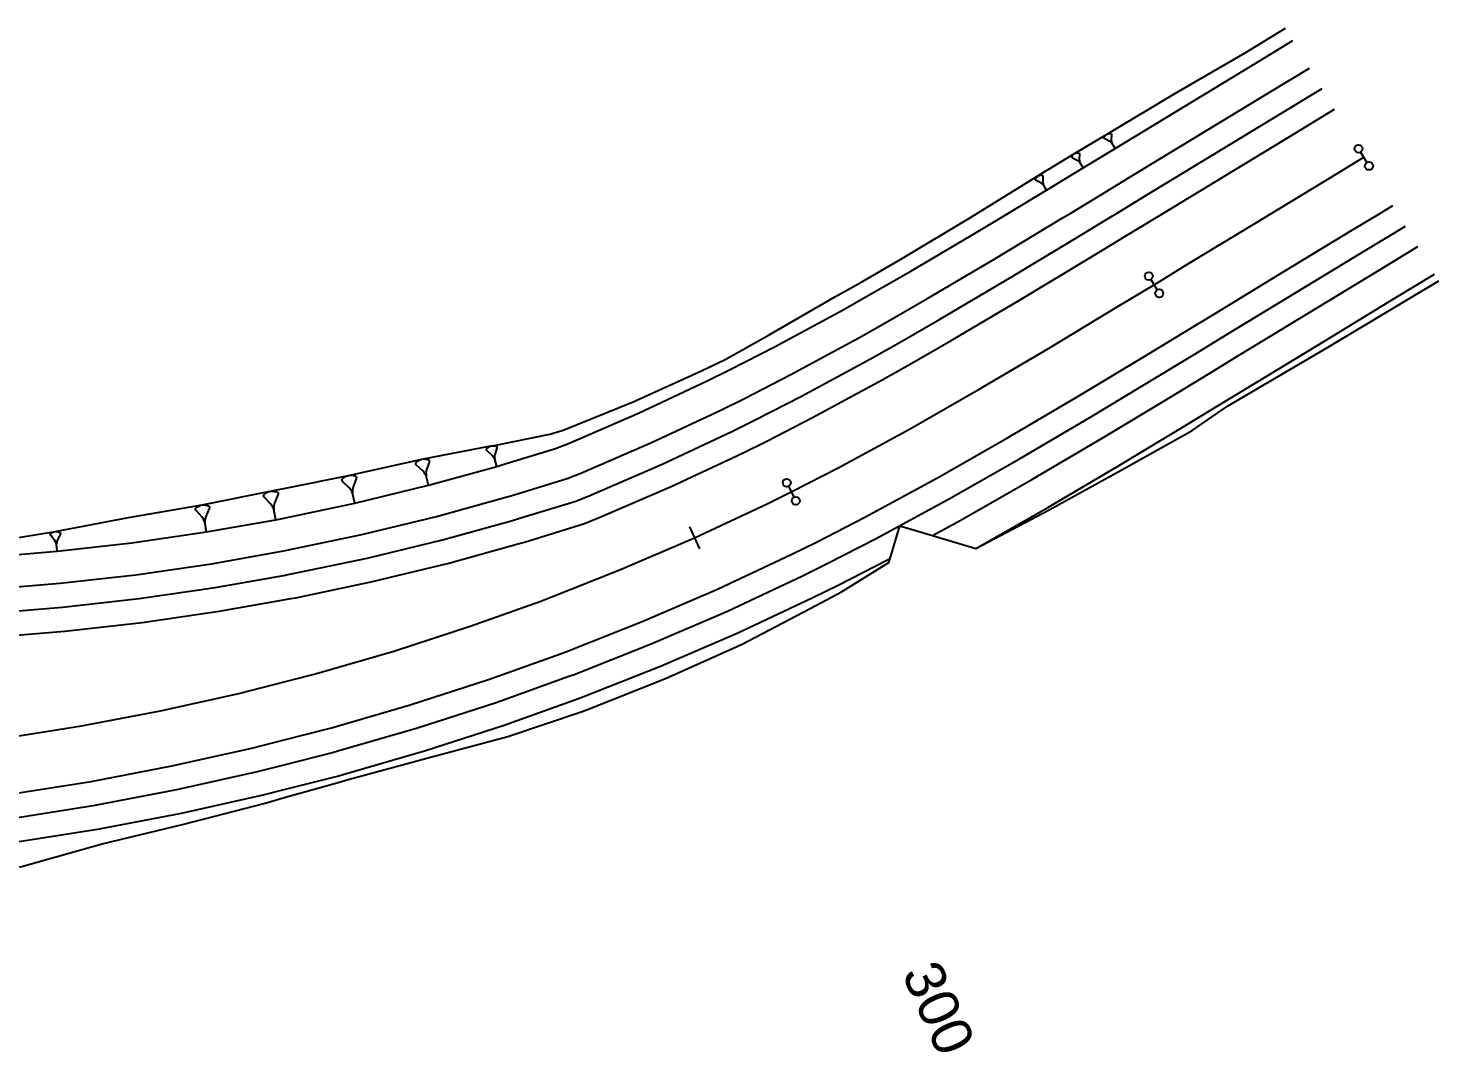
# Model space of a CAD drawing. Extents: x 383808 to 384559, y 802827 to 803490.
# Drawn here: x 384284 to 384371.8, y 803347.8 to 803411.5 of the extents above; entities that cross this region are included whole.
import ezdxf
from ezdxf.enums import TextEntityAlignment as Align

# ---------------------------------------------------------------- set-up
doc = ezdxf.new("R2010")
doc.units = 0
doc.layers.get('0').update_dxf_attribs({"linetype": 'CONTINUOUS'})
doc.styles.add('ARIAL', font='ARIAL.FON')

msp = doc.modelspace()

# ---------------------------------------------------------------- linework, layer by layer
at = {"color": 7}
for p, q in [((384350.9272, 803404.6774), (384350.9307, 803404.6919)), ((384350.9291, 803404.654), (384350.9272, 803404.6774)), ((384350.9345, 803404.645), (384350.9291, 803404.654)), ((384350.9307, 803404.6919), (384350.9342, 803404.7064)), ((384350.9342, 803404.7064), (384350.9503, 803404.7407)), ((384350.9599, 803404.6234), (384350.9345, 803404.645)), ((384350.9503, 803404.7407), (384350.9844, 803404.7861)), ((384350.9799, 803404.6109), (384350.9599, 803404.6234)), ((384351.2605, 803404.4733), (384350.9799, 803404.6109)), ((384350.9844, 803404.7861), (384351.0059, 803404.8115)), ((384351.0059, 803404.8115), (384351.0364, 803404.8423)), ((384351.0364, 803404.8423), (384351.094, 803404.8896)), ((384351.094, 803404.8896), (384351.1624, 803404.9188)), ((384351.1624, 803404.9188), (384351.2039, 803404.9317)), ((384351.2039, 803404.9317), (384351.2364, 803404.9391)), ((384351.2364, 803404.9391), (384351.2923, 803404.9484)), ((384351.2923, 803404.9484), (384351.3302, 803404.9468)), ((384351.3302, 803404.9468), (384351.3447, 803404.9432)), ((384351.3447, 803404.9432), (384351.3591, 803404.9397)), ((384351.3591, 803404.9397), (384351.3791, 803404.9272)), ((384351.3791, 803404.9272), (384351.3845, 803404.9182)), ((384351.3845, 803404.9182), (384351.3919, 803404.8857)), ((384351.3938, 803404.8622), (384351.3865, 803404.5498)), ((384351.3865, 803404.5498), (384351.3942, 803404.456)), ((384351.3919, 803404.8857), (384351.3938, 803404.8622)), ((384348.9875, 803403.5893), (384349.0093, 803403.615)), ((384349.0093, 803403.615), (384349.0403, 803403.6463)), ((384349.0403, 803403.6463), (384349.0986, 803403.6942)), ((384349.0986, 803403.6942), (384349.168, 803403.7238)), ((384349.168, 803403.7238), (384349.21, 803403.7368)), ((384349.21, 803403.7368), (384349.2429, 803403.7443)), ((384349.2429, 803403.7443), (384349.2996, 803403.7538)), ((384349.2996, 803403.7538), (384349.338, 803403.7521)), ((384349.338, 803403.7521), (384349.3527, 803403.7485)), ((384349.3527, 803403.7485), (384349.3673, 803403.745)), ((384349.3673, 803403.745), (384349.3875, 803403.7323)), ((384349.3875, 803403.7323), (384349.3931, 803403.7231)), ((384349.3931, 803403.7231), (384349.4006, 803403.6902)), ((384349.4025, 803403.6665), (384349.395, 803403.3498)), ((384349.4006, 803403.6902), (384349.4025, 803403.6665)), ((384351.3402, 803404.4232), (384351.2605, 803404.4733)), ((384351.371, 803404.3927), (384351.3402, 803404.4232)), ((384351.4019, 803404.3621), (384351.371, 803404.3927)), ((384351.3942, 803404.456), (384351.407, 803404.4145)), ((384351.4327, 803404.3316), (384351.4019, 803404.3621)), ((384351.407, 803404.4145), (384351.4199, 803404.373)), ((384351.4199, 803404.373), (384351.4327, 803404.3316)), ((384351.624, 803404.0166), (384351.4327, 803404.3316)), ((384348.9295, 803403.4792), (384348.9331, 803403.4939)), ((384348.9315, 803403.4554), (384348.9295, 803403.4792)), ((384348.937, 803403.4463), (384348.9315, 803403.4554)), ((384348.9331, 803403.4939), (384348.9367, 803403.5085)), ((384348.9367, 803403.5085), (384348.953, 803403.5434)), ((384348.9627, 803403.4245), (384348.937, 803403.4463)), ((384348.953, 803403.5434), (384348.9875, 803403.5893)), ((384348.9829, 803403.4118), (384348.9627, 803403.4245)), ((384349.2673, 803403.2723), (384348.9829, 803403.4118)), ((384349.3481, 803403.2215), (384349.2673, 803403.2723)), ((384349.3793, 803403.1905), (384349.3481, 803403.2215)), ((384349.4106, 803403.1596), (384349.3793, 803403.1905)), ((384349.395, 803403.3498), (384349.4028, 803403.2547)), ((384349.4028, 803403.2547), (384349.4158, 803403.2127)), ((384349.4419, 803403.1286), (384349.4106, 803403.1596)), ((384349.4158, 803403.2127), (384349.4289, 803403.1706)), ((384349.4289, 803403.1706), (384349.4419, 803403.1286)), ((384349.6357, 803402.8094), (384349.4419, 803403.1286)), ((384346.6571, 803402.0943), (384346.6606, 803402.1088)), ((384346.659, 803402.0706), (384346.6571, 803402.0943)), ((384346.6645, 803402.0616), (384346.659, 803402.0706)), ((384346.6606, 803402.1088), (384346.6642, 803402.1234)), ((384346.6642, 803402.1234), (384346.6805, 803402.158)), ((384346.69, 803402.0398), (384346.6645, 803402.0616)), ((384346.6805, 803402.158), (384346.7149, 803402.2036)), ((384346.7101, 803402.0272), (384346.69, 803402.0398)), ((384346.9926, 803401.8882), (384346.7101, 803402.0272)), ((384346.7149, 803402.2036), (384346.7366, 803402.2292)), ((384346.7366, 803402.2292), (384346.7674, 803402.2603)), ((384346.7674, 803402.2603), (384346.8254, 803402.3078)), ((384346.8254, 803402.3078), (384346.8945, 803402.3371)), ((384346.8945, 803402.3371), (384346.9362, 803402.35)), ((384346.9362, 803402.35), (384346.969, 803402.3574)), ((384346.969, 803402.3574), (384347.0253, 803402.3668)), ((384347.0728, 803401.8375), (384346.9926, 803401.8882)), ((384347.0253, 803402.3668), (384347.0635, 803402.3651)), ((384347.0635, 803402.3651), (384347.0781, 803402.3615)), ((384347.0781, 803402.3615), (384347.0927, 803402.3579)), ((384347.0927, 803402.3579), (384347.1127, 803402.3453)), ((384347.1127, 803402.3453), (384347.1182, 803402.3362)), ((384347.1182, 803402.3362), (384347.1256, 803402.3035)), ((384347.1275, 803402.2798), (384347.1197, 803401.9651)), ((384347.1197, 803401.9651), (384347.1273, 803401.8705)), ((384347.1256, 803402.3035), (384347.1275, 803402.2798)), ((384347.1273, 803401.8705), (384347.1402, 803401.8287)), ((384347.1039, 803401.8067), (384347.0728, 803401.8375)), ((384347.1349, 803401.7759), (384347.1039, 803401.8067)), ((384347.166, 803401.7451), (384347.1349, 803401.7759)), ((384347.1402, 803401.8287), (384347.1531, 803401.7869)), ((384347.1531, 803401.7869), (384347.166, 803401.7451)), ((384347.3582, 803401.4275), (384347.166, 803401.7451)), ((384368.1304, 803400), (384368.9127, 803400.475)), ((384312.4941, 803385.2708), (384312.4996, 803385.3008)), ((384312.4979, 803385.2576), (384312.4941, 803385.2708)), ((384312.5225, 803385.2221), (384312.4979, 803385.2576)), ((384312.4996, 803385.3008), (384312.5089, 803385.3178)), ((384312.5089, 803385.3178), (384312.5182, 803385.3347)), ((384312.5182, 803385.3347), (384312.5499, 803385.3724)), ((384312.5433, 803385.1997), (384312.5225, 803385.2221)), ((384312.8488, 803384.9328), (384312.5433, 803385.1997)), ((384312.5499, 803385.3724), (384312.6078, 803385.4178)), ((384312.6078, 803385.4178), (384312.6434, 803385.4424)), ((384312.6434, 803385.4424), (384312.6921, 803385.4708)), ((384312.6921, 803385.4708), (384312.7801, 803385.5107)), ((384312.7801, 803385.5107), (384312.8758, 803385.5244)), ((384312.8758, 803385.5244), (384312.9321, 803385.5265)), ((384312.9321, 803385.5265), (384312.9753, 803385.5249)), ((384312.9753, 803385.5249), (384313.0485, 803385.5178)), ((384313.1469, 803385.3756), (384313.0326, 803384.9863)), ((384313.0485, 803385.5178), (384313.0956, 803385.503)), ((384313.0956, 803385.503), (384313.1125, 803385.4937)), ((384313.1125, 803385.4937), (384313.1295, 803385.4844)), ((384313.1295, 803385.4844), (384313.1502, 803385.462)), ((384313.1524, 803385.4056), (384313.1469, 803385.3756)), ((384313.1502, 803385.462), (384313.1541, 803385.4488)), ((384313.1541, 803385.4488), (384313.1524, 803385.4056)), ((384308.1045, 803384.3954), (384308.1125, 803384.4332)), ((384308.1088, 803384.3786), (384308.1045, 803384.3954)), ((384308.1386, 803384.3328), (384308.1088, 803384.3786)), ((384308.1125, 803384.4332), (384308.1249, 803384.4542)), ((384308.1249, 803384.4542), (384308.1373, 803384.4753)), ((384308.1373, 803384.4753), (384308.1788, 803384.5218)), ((384308.164, 803384.3037), (384308.1386, 803384.3328)), ((384308.5403, 803383.955), (384308.164, 803384.3037)), ((384308.1788, 803384.5218), (384308.2537, 803384.577)), ((384308.2537, 803384.577), (384308.2996, 803384.6068)), ((384308.2996, 803384.6068), (384308.3621, 803384.6409)), ((384308.3621, 803384.6409), (384308.4749, 803384.6881)), ((384308.4749, 803384.6881), (384308.5963, 803384.7018)), ((384308.5963, 803384.7018), (384308.6676, 803384.7024)), ((384308.6676, 803384.7024), (384308.7221, 803384.6987)), ((384308.7221, 803384.6987), (384308.8145, 803384.687)), ((384308.9335, 803384.5036), (384308.7745, 803384.0159)), ((384308.8145, 803384.687), (384308.8733, 803384.6666)), ((384308.8733, 803384.6666), (384308.8944, 803384.6542)), ((384308.8944, 803384.6542), (384308.9155, 803384.6418)), ((384308.9155, 803384.6418), (384308.9409, 803384.6127)), ((384308.9416, 803384.5414), (384308.9335, 803384.5036)), ((384308.9409, 803384.6127), (384308.9453, 803384.596)), ((384308.9453, 803384.596), (384308.9416, 803384.5414)), ((384312.9319, 803384.8431), (384312.8488, 803384.9328)), ((384312.9603, 803384.7944), (384312.9319, 803384.8431)), ((384312.9888, 803384.7458), (384312.9603, 803384.7944)), ((384313.0172, 803384.6971), (384312.9888, 803384.7458)), ((384313.0326, 803384.9863), (384313.0107, 803384.866)), ((384313.0107, 803384.866), (384313.0128, 803384.8097)), ((384313.0128, 803384.8097), (384313.015, 803384.7534)), ((384313.015, 803384.7534), (384313.0172, 803384.6971)), ((384313.151, 803384.2378), (384313.0172, 803384.6971)), ((384303.5146, 803383.3854), (384303.5244, 803383.4252)), ((384303.5244, 803383.4252), (384303.5382, 803383.4471)), ((384303.5382, 803383.4471), (384303.552, 803383.469)), ((384303.552, 803383.469), (384303.5975, 803383.5169)), ((384303.5975, 803383.5169), (384303.6788, 803383.5729)), ((384303.6788, 803383.5729), (384303.7283, 803383.6029)), ((384303.7283, 803383.6029), (384303.7957, 803383.637)), ((384303.7957, 803383.637), (384303.9168, 803383.6832)), ((384303.9168, 803383.6832), (384304.0459, 803383.6936)), ((384304.0459, 803383.6936), (384304.1214, 803383.692)), ((384304.1214, 803383.692), (384304.1791, 803383.6862)), ((384304.1791, 803383.6862), (384304.2765, 803383.6708)), ((384304.3966, 803383.4725), (384304.2119, 803382.961)), ((384304.2765, 803383.6708), (384304.3382, 803383.6472)), ((384304.3382, 803383.6472), (384304.3601, 803383.6333)), ((384304.3601, 803383.6333), (384304.382, 803383.6195)), ((384304.382, 803383.6195), (384304.408, 803383.5878)), ((384304.4063, 803383.5123), (384304.3966, 803383.4725)), ((384304.4121, 803383.57), (384304.4063, 803383.5123)), ((384304.408, 803383.5878), (384304.4121, 803383.57)), ((384308.642, 803383.8386), (384308.5403, 803383.955)), ((384308.6762, 803383.776), (384308.642, 803383.8386)), ((384308.7103, 803383.7134), (384308.6762, 803383.776)), ((384308.7444, 803383.6509), (384308.7103, 803383.7134)), ((384308.7745, 803384.0159), (384308.7424, 803383.8647)), ((384308.7424, 803383.8647), (384308.7431, 803383.7934)), ((384308.7431, 803383.7934), (384308.7437, 803383.7221)), ((384308.7437, 803383.7221), (384308.7444, 803383.6509)), ((384308.8965, 803383.0654), (384308.7444, 803383.6509)), ((384298.7203, 803382.5352), (384298.8046, 803382.5892)), ((384298.8046, 803382.5892), (384298.8559, 803382.6179)), ((384298.8559, 803382.6179), (384298.9254, 803382.6502)), ((384298.9254, 803382.6502), (384299.0498, 803382.6929)), ((384299.0498, 803382.6929), (384299.1811, 803382.6992)), ((384299.1811, 803382.6992), (384299.2577, 803382.6949)), ((384299.2577, 803382.6949), (384299.3159, 803382.6871)), ((384299.3159, 803382.6871), (384299.4142, 803382.6681)), ((384299.4142, 803382.6681), (384299.476, 803382.6421)), ((384299.476, 803382.6421), (384299.4978, 803382.6273)), ((384299.4978, 803382.6273), (384299.5195, 803382.6125)), ((384299.5195, 803382.6125), (384299.5448, 803382.5795)), ((384299.5483, 803382.5613), (384299.5405, 803382.503)), ((384299.5448, 803382.5795), (384299.5483, 803382.5613)), ((384303.5186, 803383.3676), (384303.5146, 803383.3854)), ((384303.5487, 803383.318), (384303.5186, 803383.3676)), ((384303.5746, 803383.2863), (384303.5487, 803383.318)), ((384303.9617, 803382.9044), (384303.5746, 803383.2863)), ((384304.0656, 803382.7776), (384303.9617, 803382.9044)), ((384304.0996, 803382.7102), (384304.0656, 803382.7776)), ((384304.1337, 803382.6428), (384304.0996, 803382.7102)), ((384304.1678, 803382.5753), (384304.1337, 803382.6428)), ((384304.1694, 803382.6509), (384304.1678, 803382.5753)), ((384304.3095, 803381.95), (384304.1678, 803382.5753)), ((384304.1711, 803382.7264), (384304.1694, 803382.6509)), ((384304.1728, 803382.8019), (384304.1711, 803382.7264)), ((384304.2119, 803382.961), (384304.1728, 803382.8019)), ((384294.4425, 803381.6577), (384294.4889, 803381.7008)), ((384294.4889, 803381.7008), (384294.5699, 803381.7494)), ((384294.5699, 803381.7494), (384294.619, 803381.7751)), ((384294.619, 803381.7751), (384294.6855, 803381.8036)), ((384294.6855, 803381.8036), (384294.804, 803381.8405)), ((384294.804, 803381.8405), (384294.928, 803381.8427)), ((384294.928, 803381.8427), (384295.0001, 803381.8366)), ((384295.0001, 803381.8366), (384295.0548, 803381.8276)), ((384295.0548, 803381.8276), (384295.147, 803381.8069)), ((384295.147, 803381.8069), (384295.2046, 803381.7807)), ((384295.2046, 803381.7807), (384295.2247, 803381.7662)), ((384295.2247, 803381.7662), (384295.2448, 803381.7516)), ((384295.2448, 803381.7516), (384295.2677, 803381.7198)), ((384295.2705, 803381.7025), (384295.2616, 803381.6477)), ((384295.2677, 803381.7198), (384295.2705, 803381.7025)), ((384298.6317, 803382.4046), (384298.643, 803382.4446)), ((384298.6352, 803382.3863), (384298.6317, 803382.4046)), ((384298.664, 803382.3351), (384298.6352, 803382.3863)), ((384298.643, 803382.4446), (384298.6577, 803382.4664)), ((384298.6577, 803382.4664), (384298.6725, 803382.4881)), ((384298.6892, 803382.302), (384298.664, 803382.3351)), ((384298.6725, 803382.4881), (384298.7203, 803382.5352)), ((384299.0689, 803381.9014), (384298.6892, 803382.302)), ((384299.1699, 803381.7693), (384299.0689, 803381.9014)), ((384299.2022, 803381.6998), (384299.1699, 803381.7693)), ((384299.2344, 803381.6302), (384299.2022, 803381.6998)), ((384299.2752, 803381.7138), (384299.2709, 803381.6372)), ((384299.2795, 803381.7903), (384299.2752, 803381.7138)), ((384299.3245, 803381.9504), (384299.2795, 803381.7903)), ((384299.5293, 803382.463), (384299.3245, 803381.9504)), ((384299.5405, 803382.503), (384299.5293, 803382.463)), ((384294.4017, 803381.5801), (384294.4134, 803381.6175)), ((384294.4045, 803381.5628), (384294.4017, 803381.5801)), ((384294.4302, 803381.5136), (384294.4045, 803381.5628)), ((384294.4134, 803381.6175), (384294.428, 803381.6376)), ((384294.428, 803381.6376), (384294.4425, 803381.6577)), ((384294.4531, 803381.4817), (384294.4302, 803381.5136)), ((384294.8001, 803381.0935), (384294.4531, 803381.4817)), ((384294.8917, 803380.9661), (384294.8001, 803381.0935)), ((384294.9202, 803380.8996), (384294.8917, 803380.9661)), ((384294.9487, 803380.8331), (384294.9202, 803380.8996)), ((384294.9772, 803380.7666), (384294.9487, 803380.8331)), ((384294.9834, 803380.8387), (384294.9772, 803380.7666)), ((384294.9895, 803380.9108), (384294.9834, 803380.8387)), ((384294.9956, 803380.9828), (384294.9895, 803380.9108)), ((384295.0426, 803381.1326), (384294.9956, 803380.9828)), ((384295.2498, 803381.6103), (384295.0426, 803381.1326)), ((384295.2616, 803381.6477), (384295.2498, 803381.6103)), ((384299.2667, 803381.5607), (384299.2344, 803381.6302)), ((384299.2709, 803381.6372), (384299.2667, 803381.5607)), ((384299.3891, 803380.9215), (384299.2667, 803381.5607)), ((384285.3665, 803380.0244), (384285.3767, 803380.0511)), ((384285.3677, 803380.0117), (384285.3665, 803380.0244)), ((384285.3842, 803379.9747), (384285.3677, 803380.0117)), ((384285.3767, 803380.0511), (384285.3882, 803380.0651)), ((384285.3994, 803379.9505), (384285.3842, 803379.9747)), ((384285.3882, 803380.0651), (384285.3997, 803380.0791)), ((384285.6341, 803379.652), (384285.3994, 803379.9505)), ((384285.3997, 803380.0791), (384285.4354, 803380.1083)), ((384285.4354, 803380.1083), (384285.4966, 803380.1399)), ((384285.4966, 803380.1399), (384285.5336, 803380.1564)), ((384285.5336, 803380.1564), (384285.5833, 803380.1741)), ((384285.5833, 803380.1741), (384285.6712, 803380.1955)), ((384285.6712, 803380.1955), (384285.7615, 803380.1914)), ((384285.7615, 803380.1914), (384285.8137, 803380.1837)), ((384285.9851, 803380.0075), (384285.8124, 803379.6693)), ((384285.8137, 803380.1837), (384285.8532, 803380.1747)), ((384285.8532, 803380.1747), (384285.9193, 803380.1554)), ((384285.9193, 803380.1554), (384285.96, 803380.1337)), ((384285.96, 803380.1337), (384285.974, 803380.1222)), ((384285.974, 803380.1222), (384285.988, 803380.1107)), ((384285.9954, 803380.0343), (384285.9851, 803380.0075)), ((384285.988, 803380.1107), (384286.0032, 803380.0864)), ((384286.0044, 803380.0737), (384285.9954, 803380.0343)), ((384286.0032, 803380.0864), (384286.0044, 803380.0737)), ((384295.075, 803380.1604), (384294.9772, 803380.7666)), ((384285.695, 803379.5551), (384285.6341, 803379.652)), ((384285.7127, 803379.5054), (384285.695, 803379.5551)), ((384285.7304, 803379.4557), (384285.7127, 803379.5054)), ((384285.7481, 803379.406), (384285.7304, 803379.4557)), ((384285.7558, 803379.4582), (384285.7481, 803379.406)), ((384285.7915, 803378.9603), (384285.7481, 803379.406)), ((384285.7636, 803379.5103), (384285.7558, 803379.4582)), ((384285.7714, 803379.5625), (384285.7636, 803379.5103)), ((384285.8124, 803379.6693), (384285.7714, 803379.5625))]:
    msp.add_line(p, q, dxfattribs=at)
at = {"color": 1}
for p, q in [((384366.8991, 803403.7914), (384367.2934, 803403.142)), ((384353.8494, 803395.8681), (384354.2437, 803395.2187)), ((384331.3015, 803382.9998), (384331.6418, 803382.3205))]:
    msp.add_line(p, q, dxfattribs=at)
at = {"color": 3}
msp.add_line((384325.137, 803380.4804), (384325.7523, 803379.1125), dxfattribs=at)
at = {"color": 7, "linetype": 'CONTINUOUS'}
for points in [[(384343.0654, 803400), (384346.8254, 803402.3078), (384349.0986, 803403.6942), (384351.094, 803404.8896), (384355.3832, 803407.4592), (384359.7075, 803409.9712), (384362.22, 803411.4979)], [(384354.6427, 803400), (384358.4928, 803402.3377), (384362.7667, 803404.9326), (384365.2798, 803406.4584)], [(384361.3866, 803400), (384364.5832, 803401.9409), (384367.0962, 803403.4667)], [(384300, 803375.9526), (384300.3298, 803376.0108), (384300.6518, 803376.0728), (384305.4143, 803377.0735), (384310.154, 803378.2261), (384314.5498, 803379.4375), (384314.8662, 803379.53), (384318.6128, 803380.6817), (384319.5181, 803381.0521), (384324.0088, 803382.9884), (384328.4369, 803385.0641), (384329.904, 803385.7894), (384332.8028, 803387.2779), (384337.1243, 803389.6193), (384338.8355, 803390.5811), (384341.4134, 803392.0623), (384345.683, 803394.5811), (384349.9472, 803397.15), (384352.23, 803398.5351), (384354.2189, 803399.7427), (384354.6427, 803400)], [(384300, 803370.8599), (384301.6127, 803371.2714), (384301.9382, 803371.3598), (384306.7404, 803372.7516), (384311.4968, 803374.2927), (384315.8874, 803375.8633), (384316.2026, 803375.9817), (384320.8534, 803377.8169), (384325.4447, 803379.7965), (384329.9718, 803381.9185), (384331.4716, 803382.6601), (384334.431, 803384.1797), (384338.8272, 803386.5615), (384343.1718, 803389.0361), (384347.4783, 803391.5766), (384351.7611, 803394.1567), (384354.0465, 803395.5434), (384356.0354, 803396.751), (384360.3093, 803399.3459), (384361.3866, 803400)], [(384300, 803367.2482), (384302.5272, 803367.893), (384302.8598, 803367.9834), (384307.7671, 803369.4056), (384312.6275, 803370.9804), (384317.1142, 803372.5854), (384317.4363, 803372.7063), (384322.1888, 803374.5816), (384326.8805, 803376.6045), (384331.5066, 803378.773), (384333.0393, 803379.5309), (384336.0593, 803381.0816), (384340.5301, 803383.5037), (384344.9302, 803386.0098), (384349.2735, 803388.572), (384353.575, 803391.1634), (384355.863, 803392.5517), (384357.8519, 803393.7592), (384362.1258, 803396.3542), (384366.3997, 803398.9492), (384368.1304, 803400)], [(384300, 803382.8894), (384303.9168, 803383.6832), (384308.4749, 803384.6881), (384312.7801, 803385.5107), (384313.0926, 803385.5698), (384316.4562, 803386.2361), (384317.2703, 803386.4959), (384321.644, 803388.2455), (384325.9295, 803390.2026), (384327.3511, 803390.8872), (384330.1017, 803392.4259), (384334.2337, 803394.8174), (384335.9132, 803395.7349), (384338.4285, 803397.2074), (384342.6167, 803399.7246), (384343.0654, 803400)], [(384300, 803363.657), (384303.4122, 803364.6235), (384303.7504, 803364.7207), (384308.7872, 803366.0808), (384313.8359, 803367.4404), (384318.4592, 803368.9914), (384318.7913, 803369.1088), (384323.6512, 803371.0387), (384328.4166, 803373.1895), (384333.0519, 803375.6061), (384334.5908, 803376.4327), (384337.541, 803378.2578), (384337.6171, 803378.5138), (384338.2212, 803380.5469), (384340.2508, 803379.9406), (384342.9569, 803379.1321), (384342.9594, 803379.1314), (384347.5183, 803381.5453), (384352.0005, 803383.9978), (384356.4172, 803386.4675), (384358.6281, 803387.9961), (384360.639, 803389.1688), (384364.9546, 803391.6951), (384369.2457, 803394.2617), (384371.7662, 803395.7752)], [(384281.0864, 803379.4411), (384285.6712, 803380.1955), (384290.2326, 803381.0688), (384294.804, 803381.8405), (384299.0498, 803382.6929), (384299.3563, 803382.759), (384300, 803382.8894)], [(384200, 803377.3254), (384203.6621, 803375.8874), (384208.3708, 803374.2063), (384213.1298, 803372.6732), (384217.9343, 803371.2895), (384221.6171, 803370.3377), (384222.7797, 803370.0566), (384227.6612, 803368.9756), (384232.5742, 803368.0478), (384237.5137, 803367.2739), (384242.475, 803366.6547), (384247.4532, 803366.1908), (384252.4435, 803365.8827), (384257.441, 803365.7307), (384262.4408, 803365.7349), (384267.438, 803365.8953), (384272.4278, 803366.2117), (384277.4053, 803366.6839), (384282.3655, 803367.3114), (384287.3038, 803368.0936), (384292.2151, 803369.0297), (384297.0949, 803370.1188), (384300, 803370.8599)], [(384281.4711, 803373.5918), (384286.2762, 803373.9838), (384291.0779, 803374.5279), (384295.8714, 803375.2243), (384300, 803375.9526)], [(384275.6741, 803362.9849), (384277.7902, 803363.2052), (384282.859, 803363.8464), (384287.9053, 803364.6457), (384292.9241, 803365.6023), (384297.9106, 803366.7152), (384300, 803367.2482)], [(384276.0469, 803359.0352), (384278.2113, 803359.4001), (384283.5018, 803359.3325), (384288.5825, 803360.7635), (384293.6723, 803361.985), (384298.7297, 803363.2972), (384300, 803363.657)]]:
    msp.add_lwpolyline(points, dxfattribs=at)
at = {"color": 1, "linetype": 'CONTINUOUS'}
for points in [[(384344.9888, 803400), (384347.3582, 803401.4275), (384349.6357, 803402.8094), (384351.624, 803404.0166), (384355.8979, 803406.6116), (384360.1718, 803409.2065), (384362.6848, 803410.7323)], [(384348.8611, 803400), (384350.6734, 803401.0997), (384352.662, 803402.307), (384356.9359, 803404.902), (384361.2098, 803407.497), (384363.7228, 803409.0228)], [(384300, 803379.0024), (384300.0811, 803379.0181), (384304.7514, 803379.9994), (384309.3995, 803381.1297), (384313.7105, 803382.3177), (384314.0209, 803382.4084), (384317.5269, 803383.4783), (384318.3732, 803383.8251), (384322.7781, 803385.7243), (384327.1213, 803387.7602), (384328.5607, 803388.4719), (384331.4089, 803389.9345), (384335.6666, 803392.2413), (384337.3558, 803393.1908), (384339.9083, 803394.6574), (384344.1468, 803397.1579), (384348.3938, 803399.7165), (384348.8611, 803400)], [(384300, 803381.0444), (384304.3095, 803381.95), (384308.8965, 803383.0654), (384313.151, 803384.2378), (384313.4574, 803384.3274), (384316.803, 803385.3427), (384317.6099, 803385.6737), (384321.9576, 803387.5483), (384326.2443, 803389.5576), (384327.6651, 803390.2602), (384330.4797, 803391.7055), (384334.6944, 803393.9891), (384336.3693, 803394.9306), (384338.9044, 803396.3872), (384343.1227, 803398.8758), (384344.9888, 803400)], [(384340.2508, 803379.9406), (384341.9871, 803380.8813), (384346.4348, 803383.4144), (384350.8097, 803385.9952), (384355.1284, 803388.5969), (384357.4196, 803389.9871), (384359.4089, 803391.1949), (384363.6828, 803393.7899), (384367.9567, 803396.3848), (384370.4697, 803397.9106)], [(384342.9569, 803379.1321), (384342.9585, 803379.133), (384347.4379, 803381.6841), (384351.8339, 803384.2773), (384356.164, 803386.8859), (384358.4574, 803388.2774), (384360.4468, 803389.4853), (384364.7207, 803392.0803), (384368.9946, 803394.6753), (384371.5077, 803396.2011)], [(384271.2347, 803378.1626), (384271.4818, 803378.1744), (384272.4787, 803378.2561), (384276.4949, 803378.3486), (384281.143, 803378.5811), (384285.7915, 803378.9603), (384290.437, 803379.4867), (384295.075, 803380.1604), (384299.3891, 803380.9215), (384299.7007, 803380.9815), (384300, 803381.0444)], [(384268.0351, 803376.0085), (384271.6392, 803376.1806), (384272.6187, 803376.261), (384276.5641, 803376.3498), (384281.2742, 803376.5854), (384285.9854, 803376.9697), (384290.6934, 803377.5032), (384295.3936, 803378.186), (384299.7654, 803378.9572), (384300, 803379.0024)], [(384300, 803364.1525), (384303.3111, 803364.9972), (384303.6498, 803365.0892), (384308.6471, 803366.5375), (384313.5967, 803368.1412), (384318.1657, 803369.7757), (384318.4937, 803369.8988), (384323.3335, 803371.8086), (384328.1112, 803373.8686), (384332.8222, 803376.0769), (384334.3826, 803376.8484), (384337.4532, 803378.4251), (384337.6171, 803378.5138)], [(384275.9652, 803359.9991), (384278.1202, 803360.2234), (384283.282, 803360.8764), (384288.4208, 803361.6903), (384293.5317, 803362.6645), (384298.6097, 803363.7978), (384300, 803364.1525)]]:
    msp.add_lwpolyline(points, dxfattribs=at)
at = {"color": 2, "linetype": 'CONTINUOUS'}
for points in [[(384351.7525, 803400), (384353.4405, 803401.0249), (384357.7144, 803403.6198), (384361.9883, 803406.2148), (384364.5013, 803407.7406)], [(384300, 803377.4756), (384300.0476, 803377.484), (384300.3664, 803377.5455), (384305.0828, 803378.5365), (384309.7768, 803379.6779), (384314.1302, 803380.8776), (384314.4435, 803380.9692), (384318.0698, 803382.08), (384318.9457, 803382.4386), (384323.3935, 803384.3564), (384327.7791, 803386.4121), (384329.2323, 803387.1307), (384332.1058, 803388.6062), (384336.3958, 803390.9305), (384338.0957, 803391.886), (384340.6611, 803393.36), (384344.9149, 803395.8695), (384349.1705, 803398.4332), (384351.4517, 803399.8174), (384351.7525, 803400)], [(384300, 803365.7003), (384302.9192, 803366.4451), (384303.2548, 803366.5363), (384308.2071, 803367.9715), (384313.1121, 803369.5608), (384317.6399, 803371.1805), (384317.965, 803371.3026), (384322.7612, 803373.1951), (384327.4958, 803375.2366), (384332.1644, 803377.425), (384333.711, 803378.1896), (384336.7563, 803379.7533), (384341.2586, 803382.1925), (384345.6825, 803384.7121), (384350.0416, 803387.2836), (384354.3517, 803389.8801), (384356.6413, 803391.2694), (384358.6304, 803392.4771), (384362.9043, 803395.072), (384367.1782, 803397.667), (384369.6912, 803399.1928)], [(384281.3727, 803375.0886), (384286.1308, 803375.4768), (384290.8856, 803376.0155), (384295.6325, 803376.7051), (384300, 803377.4756)], [(384275.8197, 803361.492), (384277.9552, 803361.7143), (384283.0705, 803362.3614), (384288.163, 803363.168), (384293.2279, 803364.1334), (384298.2601, 803365.2565), (384300, 803365.7003)]]:
    msp.add_lwpolyline(points, dxfattribs=at)
at = {"color": 3, "linetype": 'CONTINUOUS'}
for points in [[(384361.3866, 803400), (384364.5832, 803401.9409), (384367.0962, 803403.4667)], [(384300, 803370.8599), (384301.6127, 803371.2714), (384301.9382, 803371.3598), (384306.7404, 803372.7516), (384311.4968, 803374.2927), (384315.8874, 803375.8633), (384316.2026, 803375.9817), (384320.8534, 803377.8169), (384325.4447, 803379.7965), (384329.9718, 803381.9185), (384331.4716, 803382.6601), (384334.431, 803384.1797), (384338.8272, 803386.5615), (384343.1718, 803389.0361), (384347.4783, 803391.5766), (384351.7611, 803394.1567), (384354.0465, 803395.5434), (384356.0354, 803396.751), (384360.3093, 803399.3459), (384361.3866, 803400)], [(384200, 803377.3254), (384203.6621, 803375.8874), (384208.3708, 803374.2063), (384213.1298, 803372.6732), (384217.9343, 803371.2895), (384221.6171, 803370.3377), (384222.7797, 803370.0566), (384227.6612, 803368.9756), (384232.5742, 803368.0478), (384237.5137, 803367.2739), (384242.475, 803366.6547), (384247.4532, 803366.1908), (384252.4435, 803365.8827), (384257.441, 803365.7307), (384262.4408, 803365.7349), (384267.438, 803365.8953), (384272.4278, 803366.2117), (384277.4053, 803366.6839), (384282.3655, 803367.3114), (384287.3038, 803368.0936), (384292.2151, 803369.0297), (384297.0949, 803370.1188), (384300, 803370.8599)]]:
    msp.add_lwpolyline(points, dxfattribs=at)
at = {"color": 1}
for centre, radius in [((384366.7705, 803404.0032), 0.2477), ((384367.423, 803402.9285), 0.2497), ((384353.7208, 803396.0799), 0.2477), ((384354.3733, 803395.0052), 0.2497), ((384331.1905, 803383.2213), 0.2477), ((384331.7536, 803382.0972), 0.2497)]:
    msp.add_circle(centre, radius, dxfattribs=at)

# ---------------------------------------------------------------- texts
at = {"color": 2, "style": 'ARIAL'}
msp.add_text('300', height=2.5, rotation=294.22, dxfattribs=at).set_placement((384340.6017, 803353.7191), align=Align.TOP_LEFT)

doc.saveas('drawing.dxf')
